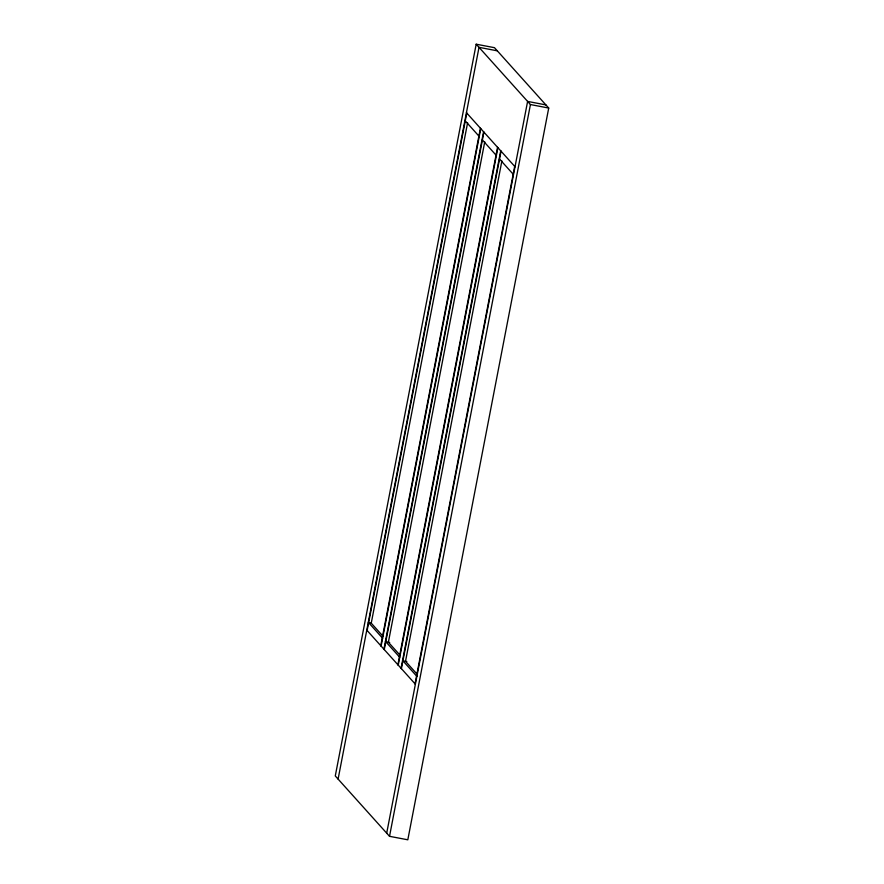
<?xml version="1.0" encoding="UTF-8"?>
<svg xmlns="http://www.w3.org/2000/svg" width="884" height="884" viewBox="0 0 884 884"><rect width="100%" height="100%" fill="white"/><g stroke="black" fill="none" stroke-linecap="round" stroke-linejoin="round"><path stroke-width="1.33" d="M476.189 44.2L335.279 775.953L389.524 836.319L407.811 839.8L548.721 108.047L494.476 47.681L476.189 44.2L530.433 104.555L548.721 108.047M338.097 779.102L479.017 47.338L497.305 50.83M367.125 630.513L466.774 113.053M383.07 636.325L371.247 623.165L467.614 122.754M380.761 645.685L480.41 128.235M381.103 646.06L480.752 128.611M383.921 649.21L483.57 131.749M384.264 649.585L483.913 132.125M484.752 141.827L388.385 642.237L400.209 655.387M397.899 664.757L497.548 147.297M398.242 665.133L497.891 147.683M401.071 668.282L500.709 150.821M401.402 668.658L501.051 151.197M501.891 160.899L405.524 661.309L417.347 674.459M415.038 683.829L514.687 166.369M386.695 833.17L527.604 101.417L545.903 104.898M389.524 836.319L530.433 104.555M368.639 622.668L371.247 623.165M385.778 641.74L389.689 642.491M402.916 660.812L406.839 661.564M466.432 112.677L515.029 166.756M465.26 120.898L478.896 136.07M482.399 139.97L496.034 155.142M499.537 159.043L513.173 174.214M368.296 622.292L382.606 638.226M385.435 641.364L399.756 657.298M402.574 660.436L416.894 676.37M366.783 630.137L415.381 684.205"/></g></svg>
